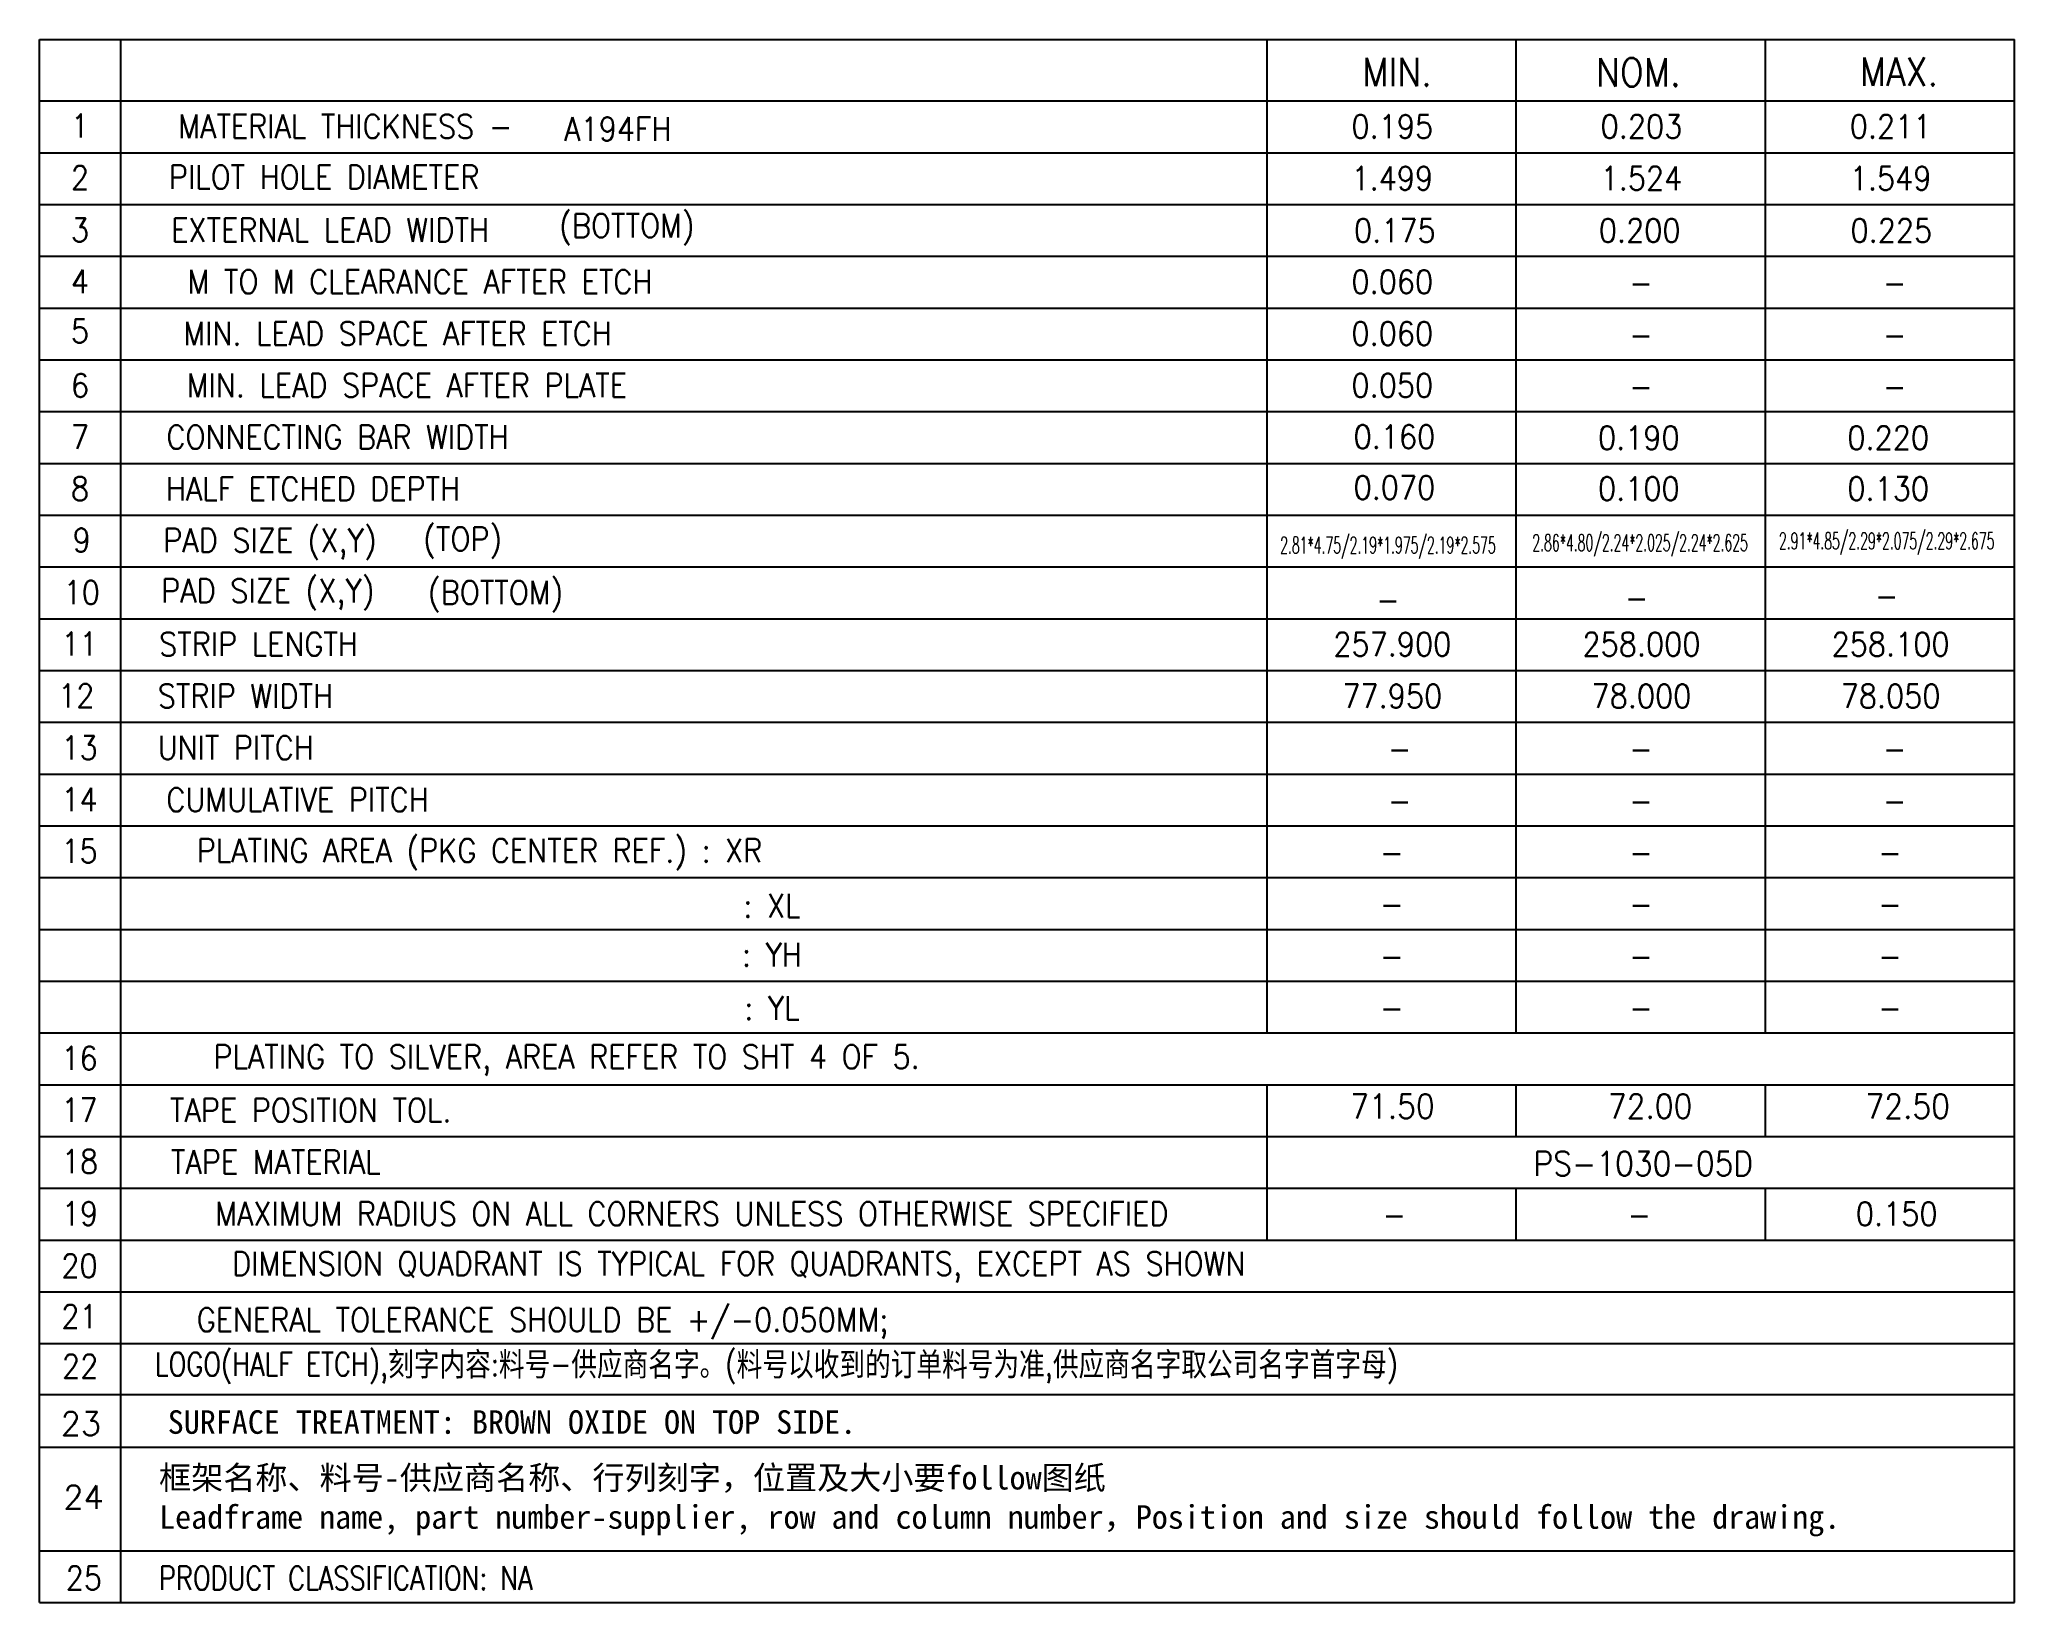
# Model space of a CAD drawing. Header units: inches. Extents: x 321 to 378.2, y 171.6 to 216.9.
import ezdxf
from ezdxf.enums import TextEntityAlignment as Align

# ---------------------------------------------------------------- set-up
doc = ezdxf.new("R2010")
doc.units = ezdxf.units.IN
doc.header["$MEASUREMENT"] = 0
doc.styles.add('ROMANS', font='SIMPLEX', dxfattribs={"width": 0.8, "height": 0.018})

msp = doc.modelspace()

# ---------------------------------------------------------------- linework, layer by layer
at = {"color": 7}
for p, q in [((320.983, 216.87, 0.12), (378.226, 216.87, 0.12)), ((320.983, 171.571, 0.12), (320.983, 216.87, 0.12)), ((356.563, 189.579, 0.12), (356.563, 216.87, 0.12)), ((363.784, 189.579, 0.12), (363.784, 216.87, 0.12)), ((371.005, 189.579, 0.12), (371.005, 216.87, 0.12)), ((378.226, 171.571, 0.12), (378.226, 216.87, 0.12)), ((356.563, 188.078, 0.12), (356.563, 189.579, 0.12)), ((363.784, 188.078, 0.12), (363.784, 189.579, 0.12)), ((371.005, 188.078, 0.12), (371.005, 189.579, 0.12)), ((356.563, 182.075, 0.12), (356.563, 186.578, 0.12)), ((363.784, 185.077, 0.12), (363.784, 186.578, 0.12)), ((371.005, 185.077, 0.12), (371.005, 186.578, 0.12)), ((363.784, 182.075, 0.12), (363.784, 183.576, 0.12)), ((371.005, 182.075, 0.12), (371.005, 183.576, 0.12)), ((320.983, 179.074, 0.12), (378.226, 179.074, 0.12)), ((320.983, 171.571, 0.12), (378.226, 171.571, 0.12))]:
    msp.add_line(p, q, dxfattribs=at)
at = {"color": 3}
for p, q in [((323.339, 171.571, 0.12), (323.339, 216.87, 0.12)), ((320.983, 215.091, 0.12), (378.226, 215.091, 0.12)), ((320.983, 213.59, 0.12), (378.226, 213.59, 0.12)), ((320.983, 212.09, 0.12), (378.226, 212.09, 0.12)), ((320.983, 210.589, 0.12), (378.226, 210.589, 0.12)), ((320.983, 209.088, 0.12), (378.226, 209.088, 0.12)), ((320.983, 207.587, 0.12), (378.226, 207.587, 0.12)), ((320.983, 206.087, 0.12), (378.226, 206.087, 0.12)), ((320.983, 204.586, 0.12), (378.226, 204.586, 0.12)), ((320.983, 203.085, 0.12), (378.226, 203.085, 0.12)), ((320.983, 201.585, 0.12), (378.226, 201.585, 0.12)), ((320.983, 200.084, 0.12), (378.226, 200.084, 0.12)), ((320.983, 198.583, 0.12), (378.226, 198.583, 0.12)), ((320.983, 197.082, 0.12), (378.226, 197.082, 0.12)), ((320.983, 195.582, 0.12), (378.226, 195.582, 0.12)), ((320.983, 194.081, 0.12), (378.226, 194.081, 0.12)), ((320.983, 192.58, 0.12), (378.226, 192.58, 0.12)), ((320.983, 191.08, 0.12), (378.226, 191.08, 0.12)), ((320.983, 189.579, 0.12), (378.226, 189.579, 0.12)), ((320.983, 188.078, 0.12), (378.226, 188.078, 0.12)), ((320.983, 186.578, 0.12), (378.226, 186.578, 0.12)), ((320.983, 185.077, 0.12), (378.226, 185.077, 0.12)), ((320.983, 183.576, 0.12), (378.226, 183.576, 0.12)), ((320.983, 182.075, 0.12), (378.226, 182.075, 0.12)), ((320.983, 180.575, 0.12), (378.226, 180.575, 0.12)), ((320.983, 179.074, 0.12), (378.226, 179.074, 0.12)), ((320.983, 177.598, 0.12), (378.226, 177.598, 0.12)), ((320.983, 176.073, 0.12), (378.226, 176.073, 0.12)), ((320.983, 173.071, 0.12), (378.226, 173.071, 0.12))]:
    msp.add_line(p, q, dxfattribs=at)

# ---------------------------------------------------------------- texts
at = {"color": 7, "style": 'ROMANS', "width": 0.9}
for s, p in [('MIN.', (360.333, 215.93, 0.12)), ('NOM.', (367.324, 215.922, 0.12)), ('MAX.', (374.879, 215.937, 0.12))]:
    msp.add_text(s, height=0.8186, dxfattribs=at).set_placement(p, align=Align.MIDDLE)
at = {"color": 3, "style": 'ROMANS'}
for s, height, width, p in [('1', 0.682, 0.9, (322.157, 214.368, 0.12)), ('MATERIAL THICKNESS - ', 0.68214, 0.9, (330.059, 214.352, 0.12)), ('0.195', 0.6821, 0.9, (360.193, 214.35, 0.12)), ('0.203', 0.6821, 0.9, (367.414, 214.35, 0.12)), ('0.211', 0.6821, 0.9, (374.635, 214.35, 0.12)), ('A194FH', 0.6821, 0.9, (337.744, 214.278, 0.12)), ('2', 0.682, 0.9, (322.157, 212.867, 0.12)), ('PILOT HOLE DIAMETER', 0.68214, 0.9, (329.235, 212.883, 0.12)), ('1.499', 0.6821, 0.9, (360.193, 212.849, 0.12)), ('1.524', 0.6821, 0.9, (367.414, 212.849, 0.12)), ('1.549', 0.6821, 0.9, (374.635, 212.849, 0.12)), ('(BOTTOM)', 0.6821, 0.9, (338.009, 211.428, 0.12)), ('3', 0.682, 0.9, (322.157, 211.35, 0.12)), ('EXTERNAL LEAD WIDTH', 0.68214, 0.9, (329.406, 211.35, 0.12)), ('0.175', 0.6821, 0.9, (360.267, 211.335, 0.12)), ('0.200', 0.6821, 0.9, (367.364, 211.335, 0.12)), ('0.225', 0.6821, 0.9, (374.657, 211.335, 0.12)), ('4', 0.682, 0.9, (322.157, 209.855, 0.12)), ('M TO M CLEARANCE AFTER ETCH', 0.68214, 0.9, (332.011, 209.85, 0.12)), ('0.060', 0.6821, 0.9, (360.193, 209.848, 0.12)), ('-', 0.682, 0.9, (367.4, 209.816, 0.12)), ('-', 0.682, 0.9, (374.755, 209.816, 0.12)), ('5', 0.682, 0.9, (322.157, 208.422, 0.12)), ('MIN. LEAD SPACE AFTER ETCH', 0.68214, 0.9, (331.364, 208.349, 0.12)), ('0.060', 0.6821, 0.9, (360.193, 208.347, 0.12)), ('-', 0.682, 0.9, (367.4, 208.315, 0.12)), ('-', 0.682, 0.9, (374.755, 208.315, 0.12)), ('6', 0.682, 0.9, (322.157, 206.842, 0.12)), ('MIN. LEAD SPACE AFTER PLATE', 0.68214, 0.9, (331.633, 206.848, 0.12)), ('0.050', 0.6821, 0.9, (360.193, 206.846, 0.12)), ('-', 0.682, 0.9, (367.4, 206.814, 0.12)), ('-', 0.682, 0.9, (374.755, 206.814, 0.12)), ('7', 0.682, 0.9, (322.157, 205.352, 0.12)), ('CONNECTING BAR WIDTH', 0.68214, 0.9, (329.621, 205.348, 0.12)), ('0.160', 0.6821, 0.9, (360.254, 205.358, 0.02)), ('0.190', 0.6821, 0.9, (367.338, 205.327, 0.02)), ('0.220', 0.6821, 0.9, (374.566, 205.327, 0.02)), ('8', 0.682, 0.9, (322.157, 203.852, 0.12)), ('HALF ETCHED DEPTH', 0.68214, 0.9, (328.912, 203.847, 0.12)), ('0.070', 0.6821, 0.9, (360.254, 203.884, 0.02)), ('0.100', 0.6821, 0.9, (367.338, 203.852, 0.02)), ('0.130', 0.6821, 0.9, (374.566, 203.852, 0.02)), ('9', 0.682, 0.9, (322.207, 202.363, 0.12)), ('PAD SIZE (X,Y)', 0.68214, 0.9, (327.664, 202.307, 0.12)), ('(TOP)', 0.6821, 0.9, (333.249, 202.346, 0.12)), ('2.91*4.85/2.29*2.075/2.29*2.675', 0.48, 0.55, (374.522, 202.304, -0.015)), ('2.81*4.75/2.19*1.975/2.19*2.575', 0.48, 0.55, (360.065, 202.181, -0.015)), ('2.86*4.80/2.24*2.025/2.24*2.625', 0.48, 0.55, (367.375, 202.25, -0.015)), ('10', 0.6821, 0.9, (322.207, 200.846, 0.12)), ('PAD SIZE (X,Y)', 0.68214, 0.9, (327.604, 200.846, 0.12)), ('(BOTTOM)', 0.6821, 0.9, (334.204, 200.795, 0.12)), ('-', 0.682, 0.9, (360.065, 200.626, -0.015)), ('-', 0.682, 0.9, (367.28, 200.69, -0.015)), ('-', 0.682, 0.9, (374.522, 200.749, -0.015)), ('11', 0.6821, 0.9, (322.143, 199.354, 0.12)), ('STRIP LENGTH', 0.68214, 0.9, (327.331, 199.345, 0.12)), ('257.900', 0.6821, 0.9, (360.193, 199.343, 0.12)), ('258.000', 0.6821, 0.9, (367.414, 199.343, 0.12)), ('258.100', 0.6821, 0.9, (374.635, 199.343, 0.12)), ('12', 0.6821, 0.9, (322.048, 197.852, 0.12)), ('STRIP WIDTH', 0.68214, 0.9, (326.951, 197.844, 0.12)), ('77.950', 0.6821, 0.9, (360.193, 197.842, 0.12)), ('78.000', 0.6821, 0.9, (367.414, 197.842, 0.12)), ('78.050', 0.6821, 0.9, (374.635, 197.842, 0.12)), ('13', 0.6821, 0.9, (322.143, 196.343, 0.12)), ('UNIT PITCH', 0.6821, 0.9, (326.672, 196.343, 0.12)), ('-', 0.682, 0.9, (360.405, 196.31, 0.12)), ('-', 0.682, 0.9, (367.4, 196.31, 0.12)), ('-', 0.682, 0.9, (374.755, 196.31, 0.12)), ('14', 0.6821, 0.9, (322.143, 194.842, 0.12)), ('CUMULATIVE PITCH', 0.68214, 0.9, (328.461, 194.837, 0.12)), ('-', 0.682, 0.9, (360.405, 194.809, 0.12)), ('-', 0.682, 0.9, (367.4, 194.809, 0.12)), ('-', 0.682, 0.9, (374.755, 194.809, 0.12)), ('15', 0.6821, 0.9, (322.143, 193.351, 0.12)), ('PLATING AREA (PKG CENTER REF.) : XR', 0.68214, 0.9, (333.739, 193.315, 0.12)), ('-', 0.682, 0.9, (360.179, 193.308, 0.12)), ('-', 0.682, 0.9, (367.4, 193.308, 0.12)), ('-', 0.682, 0.9, (374.621, 193.308, 0.12)), (': XL', 0.6821, 0.9, (342.212, 191.765, 0.12)), ('-', 0.682, 0.9, (360.179, 191.807, 0.12)), ('-', 0.682, 0.9, (367.4, 191.807, 0.12)), ('-', 0.682, 0.9, (374.621, 191.807, 0.12)), (': YH', 0.6821, 0.9, (342.212, 190.349, 0.12)), ('-', 0.682, 0.9, (360.179, 190.307, 0.12)), ('-', 0.682, 0.9, (367.4, 190.307, 0.12)), ('-', 0.682, 0.9, (374.621, 190.307, 0.12)), (': YL', 0.6821, 0.9, (342.212, 188.799, 0.12)), ('-', 0.682, 0.9, (360.179, 188.806, 0.12)), ('-', 0.682, 0.9, (367.4, 188.806, 0.12)), ('-', 0.682, 0.9, (374.621, 188.806, 0.12)), ('16', 0.6821, 0.9, (322.143, 187.348, 0.12)), ('PLATING TO SILVER, AREA REFER TO SHT 4 OF 5.', 0.68214, 0.9, (336.26, 187.285, 0.12)), ('17', 0.6821, 0.9, (322.143, 185.847, 0.12)), ('TAPE POSITION TOL.', 0.68214, 0.9, (328.845, 185.838, 0.12)), ('71.50', 0.7054, 0.9, (360.197, 185.955, 0.296)), ('72.00', 0.7054, 0.9, (367.665, 185.955, 0.296)), ('72.50', 0.7054, 0.9, (375.132, 185.955, 0.296)), ('18', 0.6821, 0.9, (322.157, 184.354, 0.12)), ('TAPE MATERIAL', 0.68214, 0.9, (327.834, 184.338, 0.12)), ('PS-1030-05D', 0.7054, 0.9, (367.468, 184.291, 0.401)), ('19', 0.6821, 0.9, (322.157, 182.842, 0.12)), ('MAXIMUM RADIUS ON ALL CORNERS UNLESS OTHERWISE SPECIFIED', 0.68214, 0.9, (339.892, 182.837, 0.12)), ('-', 0.682, 0.9, (360.255, 182.803, 0.12)), ('-', 0.682, 0.9, (367.356, 182.803, 0.12)), ('0.150', 0.6821, 0.9, (374.813, 182.835, 0.12)), ('20', 0.6821, 0.9, (322.143, 181.328, 0.12)), ('DIMENSION QUADRANT IS TYPICAL FOR QUADRANTS, EXCEPT AS SHOWN', 0.68214, 0.9, (341.252, 181.289, 0.12)), ('21', 0.6821, 0.9, (322.143, 179.86, 0.12)), ('GENERAL TOLERANCE SHOULD BE +/-0.050MM;', 0.68214, 0.9, (335.564, 179.718, 0.12))]:
    msp.add_text(s, height=height, dxfattribs=dict(at, width=width)).set_placement(p, align=Align.MIDDLE)
for s, p in [('23', (322.182, 176.755, 0.768)), ('24', (322.259, 174.623, 0.768))]:
    msp.add_text(s, height=0.6821, dxfattribs=at).set_placement(p, align=Align.MIDDLE)
for s, insert, char_height, width, attachment_point in [('{\\W0.9;22}', (322.162, 178.417, 0.12), 0.6821, 0.37795, 5), ('LOGO(HALF ETCH),{\\fSimSun|b0|i0|c134|p2;刻字内容}:{\\fSimSun|b0|i0|c134|p2;料号}-{\\fSimSun|b0|i0|c134|p2;供应商名字。}({\\fSimSun|b0|i0|c134|p2;料号以收到的订单料号为准},{\\fSimSun|b0|i0|c134|p2;供应商名字取公司名字首字母})', (324.328, 178.818, 0.104), 0.682139, 207.66663, 1), ('\\pxql;{\\f宋体|b0|i0|c134|p0;\\W1;框架名称、料号-供应商名称、行列刻字，位置及大小要follow图纸\\P\\fSimSun|b0|i0|c134|p0;Leadframe name, part number-supplier, row and column number，Position and size should follow the drawing.}', (353.906, 174.506, 0.511), 0.682139, 58.91402, 5), ('{\\W0.9;25}', (322.269, 172.282, 1.061), 0.6821, 0.84363, 5)]:
    msp.add_mtext(s, dxfattribs=dict(at, insert=insert, char_height=char_height, width=width, attachment_point=attachment_point))
at = {"color": 1, "insert": (334.677, 176.795, 0.12), "char_height": 0.68214, "width": 22.96859, "attachment_point": 5, "style": 'ROMANS'}
msp.add_mtext('{\\f宋体|b0|i0|c134|p0;\\W1;SURFACE TREATMENT: BROWN OXIDE ON TOP SIDE.}', dxfattribs=at)
at = {"color": 3, "insert": (324.449, 172.619, 1.061), "char_height": 0.68214, "attachment_point": 1, "style": 'ROMANS'}
msp.add_mtext('PRODUCT CLASSIFICATION: NA', dxfattribs=at)

doc.saveas('drawing.dxf')
